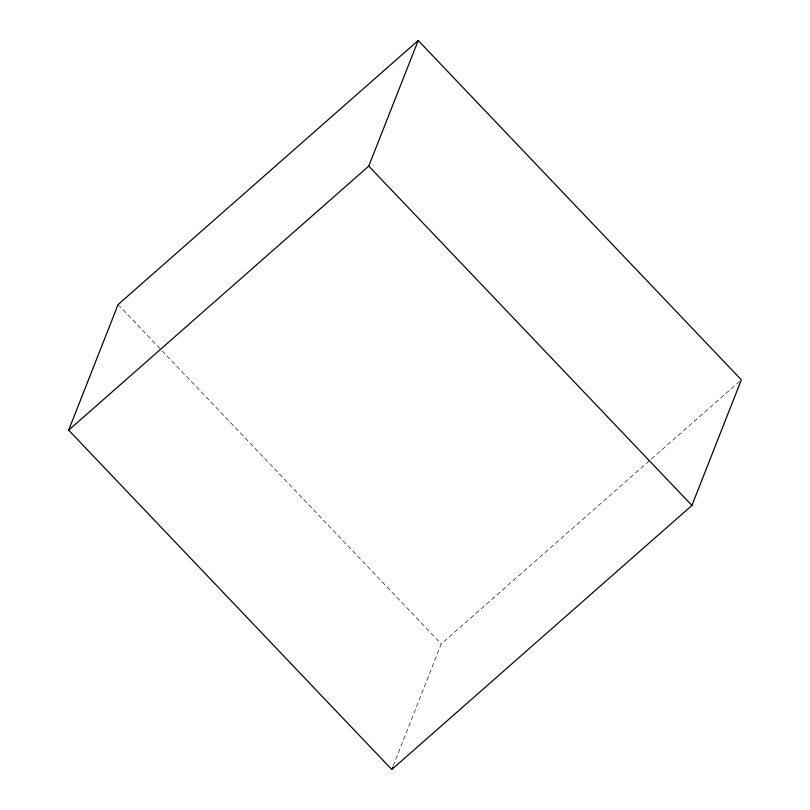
<?xml version="1.0" encoding="UTF-8"?>
<svg xmlns="http://www.w3.org/2000/svg" width="810" height="810" viewBox="0 0 810 810"><rect width="100%" height="100%" fill="white"/><g stroke="black" fill="none" stroke-linecap="round" stroke-linejoin="round"><path stroke-width="0.61" stroke-dasharray="4.05 3.04" d="M393.184 765.976L441.237 643.899L739.449 381.5M118.088 304.57L441.237 643.899"/><path stroke-width="1.21" d="M68.658 430.171L118.088 304.57L418.203 40.5L741.342 379.829L691.912 505.43L391.797 769.5L68.658 430.171L368.763 166.101L418.203 40.5M391.797 769.5L392.728 767.151M368.763 166.101L691.912 505.43"/></g></svg>
